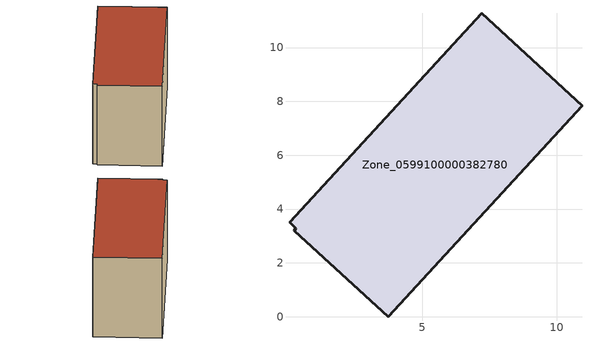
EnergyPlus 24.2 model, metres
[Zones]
Zone_0599100000382780
 floor ground (C_G): 0.31,3.28 0.07,3.5 7.21,11.27 10.94,7.84 3.73,0 0.25,3.2 z0
 wall outside (C_F): 10.94,7.84 7.21,11.27 0.07,3.5 0.31,3.28 0.25,3.2 3.73,0 10.94,7.84 z0:6.89
 roof outside (C_R): 0.07,3.5 0.31,3.28 0.25,3.2 3.73,0 10.94,7.84 7.21,11.27 z6.89
[BUILDING]
Pand.0599100000382780: North Axis=0; Terrain=City; Loads Convergence Tolerance Value=0.04; Temperature Convergence Tolerance Value=0.4; Solar Distribution=FullExterior; Maximum Number of Warmup Days=25; Minimum Number of Warmup Days=1
[Site:Location]
Rotterdam.The.Hague.AP_ZH_NLD Design_Conditions: Latitude=51.96; Longitude=4.45; Time Zone=1; Elevation=-4.5
[SITE:GROUNDTEMPERATURE:BUILDINGSURFACE]
18, 18, 18, 18, 18, 18, 18, 18, 18, 18, 18, 18
[MATERIAL] Thermal Absorptance=0.9; Solar Absorptance=0.7; Visible Absorptance=0.7
Name | Roughness | Thickness | Conductivity | Density | Specific Heat
G.TI.1992-2005 | MediumSmooth | 0.15 | 0.06 | 540 | 1210
F.TI.1992-2005 | Rough | 0.3 | 0.12 | 1920 | 840
R.TI.1992-2005 | MediumRough | 0.2 | 0.08 | 1500 | 1000
[CONSTRUCTION]
C_G: G.TI.1992-2005
C_F: F.TI.1992-2005
C_R: R.TI.1992-2005
[ZONE]
Zone_0599100000382780: Type=1; Multiplier=1; Ceiling Height=Autocalculate; Volume=Autocalculate; Floor Area=autocalculate; Part of Total Floor Area=Yes
[ZONEINFILTRATION:DESIGNFLOWRATE]
Infil_Zone_0599100000382780: Zone or ZoneList or Space or SpaceList=Zone_0599100000382780; Schedule=AlwaysOn; Design Flow Rate Calculation Method=Flow/Area; Flow Rate per Floor Area=0.0015; Constant Term Coefficient=1; Temperature Term Coefficient=0; Velocity Term Coefficient=0; Velocity Squared Term Coefficient=0
[HVACTEMPLATE:ZONE:IDEALLOADSAIRSYSTEM]
Zone_0599100000382780: Maximum Heating Supply Air Temperature=50; Minimum Cooling Supply Air Temperature=13; Maximum Heating Supply Air Humidity Ratio=0.0156; Minimum Cooling Supply Air Humidity Ratio=0.0077; Heating Limit=NoLimit; Cooling Limit=NoLimit; Dehumidification Control Type=ConstantSensibleHeatRatio; Cooling Sensible Heat Ratio=0.7; Dehumidification Setpoint=60; Humidification Control Type=None; Humidification Setpoint=30; Outdoor Air Method=None; Outdoor Air Flow Rate per Person=0.00944; Outdoor Air Flow Rate per Zone Floor Area=0; Outdoor Air Flow Rate per Zone=0; Demand Controlled Ventilation Type=None; Outdoor Air Economizer Type=NoEconomizer; Heat Recovery Type=None; Sensible Heat Recovery Effectiveness=0.7; Latent Heat Recovery Effectiveness=0.65
[ZONECONTROL:THERMOSTAT]
ThermostatControl_Zone_0599100000382780: Zone or ZoneList=Zone_0599100000382780; Control Type Schedule=DualSetpointControlType; Control 1=Thermostat_Zone_0599100000382780; Temperature Difference Between Cutout And Setpoint=0
[THERMOSTATSETPOINT:DUALSETPOINT]
Thermostat_Zone_0599100000382780: Heating Setpoint Temperature Schedule=HeatingSetpoint_Zone_0599100000382780; Cooling Setpoint Temperature Schedule=CoolingSetpoint_Zone_0599100000382780
[SCHEDULE:COMPACT]
HeatingSetpoint_Zone_0599100000382780: Through: 12/31, For: AllDays, Until: 24:00, 21
CoolingSetpoint_Zone_0599100000382780: Through: 12/31, For: AllDays, Until: 24:00, 24
DualSetpointControlType: Through: 12/31, For: AllDays, Until: 24:00, 4
AlwaysOn: Through: 12/31, For: AllDays, Until: 24:00, 1
